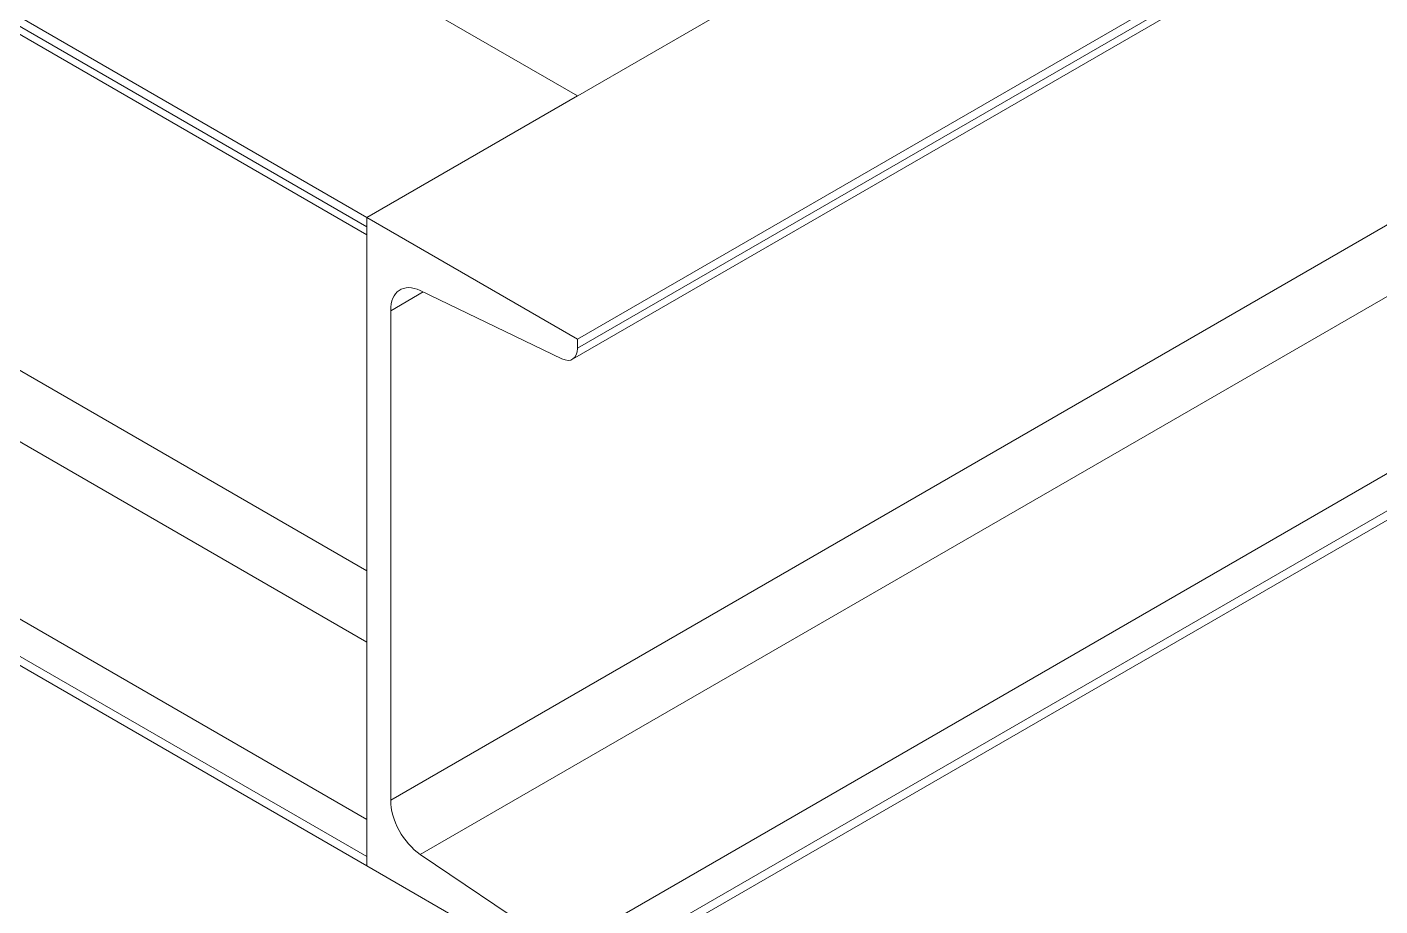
# Model space of a CAD drawing. Header units: millimetres. Extents: x -2122 to 22797, y 3569 to 89276.
# Drawn here: x 9202.2 to 9542.9, y 78753.6 to 78974.9 of the extents above; entities that cross this region are included whole.
import ezdxf

# ---------------------------------------------------------------- set-up
doc = ezdxf.new("R2010")
doc.units = ezdxf.units.MM
doc.header["$LTSCALE"] = 20
doc.layers.add('IA-TEXT', color=2, linetype='Continuous')
doc.layers.add('IA-TRAZ', color=8, linetype='Continuous', lineweight=5)
doc.styles.add('ING-AMB', font='romans.shx', dxfattribs={"width": 0.75, "oblique": 15})
doc.dimstyles.new('ING-AMB 16', dxfattribs={"dimscale": 16, "dimtxt": 3, "dimasz": 2.5, "dimexe": 1, "dimexo": 1, "dimgap": 1, "dimtad": 1, "dimdec": 0, "dimzin": 0, "dimdsep": 46, "dimtxsty": 'ING-AMB', "dimcen": 0.1, "dimclrd": 7, "dimclre": 7, "dimclrt": 2, "dimadec": 0, "dimazin": 0, "dimtfac": 1, "dimtdec": 0, "dimtmove": 0, "dimatfit": 0, "dimfxl": 1.25, "dimtfill": 1, "dimtolj": 1, "dimtzin": 0, "dimarcsym": 1})

# ---------------------------------------------------------------- blocks, each defined once
blk = doc.blocks.new('A$C6cb7b9ed')
at = {"color": 0, "linetype": 'Continuous', "lineweight": 0, "extrusion": (2.77556e-16, 0.816497, 0.57735)}
for p, q in [((2918.09, 4111.78), (871.01, 2929.9)), ((2918.09, 4109.45), (871.01, 2927.57)), ((2916.84, 4106.71), (869.77, 2924.83)), ((2871.06, 3995.63), (823.99, 2813.76)), ((2878.52, 3981.97), (831.45, 2800.09)), ((2914.2, 3957.94), (867.12, 2776.06)), ((2918.09, 3950.81), (871.01, 2768.93)), ((2918.09, 3948.48), (871.01, 2766.6)), ((2224.94, 3772.83), (817.98, 2960.52)), ((871.01, 2991.14), (199.26, 3378.98)), ((817.98, 2960.52), (146.23, 3348.36)), ((817.98, 2958.19), (146.23, 3346.03)), ((147.47, 3343.28), (817.98, 2956.16)), ((817.98, 2871.52), (193.25, 3232.21)), ((817.98, 2853.56), (185.8, 3218.55)), ((817.98, 2808.92), (150.12, 3194.51)), ((817.98, 2799.55), (146.23, 3187.39)), ((817.98, 2797.22), (146.23, 3185.06)), ((817.98, 2960.52), (871.01, 2991.14)), ((871.01, 2929.9), (817.98, 2960.52)), ((817.98, 2960.52), (817.98, 2797.22)), ((817.98, 2958.19), (817.98, 2960.52)), ((832.15, 2941.76), (823.99, 2937.05)), ((831.45, 2942.1), (867.12, 2924.94)), ((823.99, 2813.76), (823.99, 2937.05)), ((871.01, 2927.57), (871.01, 2929.9)), ((817.98, 2797.22), (817.98, 2799.55)), ((867.12, 2776.06), (831.45, 2800.09)), ((817.98, 2797.22), (871.01, 2766.6))]:
    blk.add_line(p, q, dxfattribs=at)
at = {"color": 0, "linetype": 'Continuous', "lineweight": 0, "extrusion": (1.28814e-17, 1.99733e-16, -1)}
blk.add_ellipse((832.12, 2932.35), major_axis=(-5.75, 9.96), ratio=0.57735, start_param=-0.785398, end_param=0.70216, dxfattribs=at)
at = {"color": 0, "linetype": 'Continuous', "lineweight": 0}
blk.add_ellipse((866.77, 2930.02), major_axis=(3, -5.2), ratio=0.57735, start_param=-0.70216, end_param=0.785398, dxfattribs=at)
at = {"color": 0, "linetype": 'Continuous', "lineweight": 0, "extrusion": (2.05178e-16, 3.10756e-16, -1)}
blk.add_ellipse((832.12, 2809.06), major_axis=(-5.75, 9.96), ratio=0.57735, start_param=-2.272956, end_param=-0.785398, dxfattribs=at)

msp = doc.modelspace()

# ---------------------------------------------------------------- block references
at = {"layer": 'IA-TRAZ'}
msp.add_blockref('A$C6cb7b9ed', (8469.77, 75966.46, 10192.11), dxfattribs=at)

# ---------------------------------------------------------------- leaders
at = {"layer": 'IA-TEXT'}
msp.add_leader([(9232.01, 79428.77), (9060.88, 78850.68), (9024.71, 78850.68)], dimstyle='ING-AMB 16', override={"dimgap": 1, "dimtad": 0}, dxfattribs=at)

doc.saveas('drawing.dxf')
